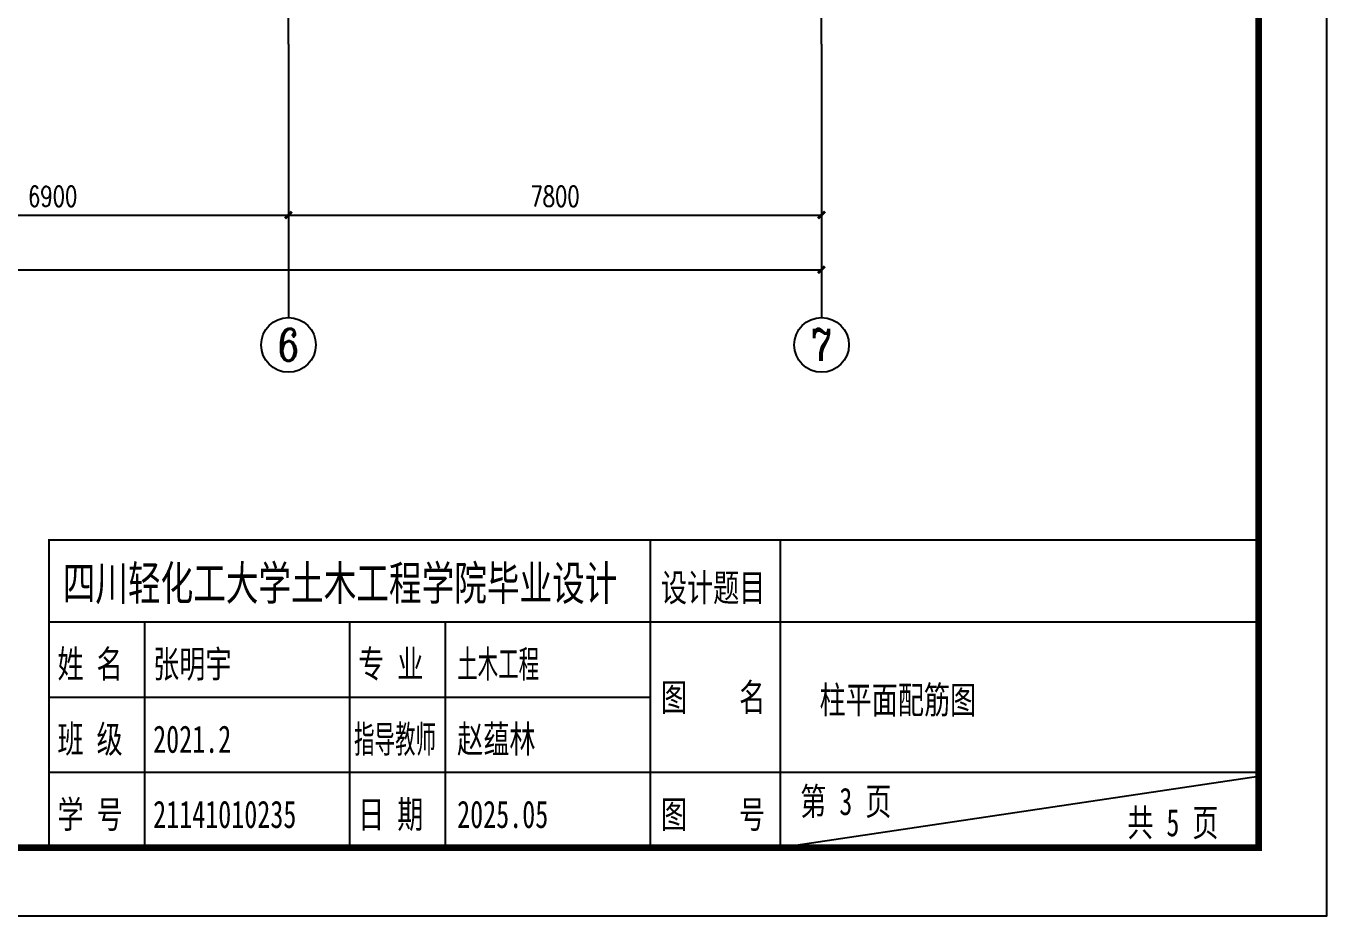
# Model space of a CAD drawing. Extents: x -404739 to -342866, y 27484 to 252481.
# Drawn here: x -362786 to -343750, y 118571 to 131590 of the extents above; entities that cross this region are included whole.
import ezdxf
from ezdxf.enums import TextEntityAlignment as Align

# ---------------------------------------------------------------- set-up
doc = ezdxf.new("R2010")
doc.units = 0
doc.header["$LTSCALE"] = 1000
doc.header["$MEASUREMENT"] = 0
doc.linetypes.add('DOTE', pattern=[2.42, 2, -0.2, 0.02, -0.2])
for name, color, linetype in [('AXIS', 3, 'Continuous'), ('AXIS_TEXT', 7, 'Continuous'), ('DOTE', 1, 'DOTE'), ('PUB_TITLE', 4, 'Continuous'), ('TK', 4, 'Continuous'), ('文字', 7, 'Continuous')]:
    doc.layers.add(name, color=color, linetype=linetype)
doc.styles.add('_TCH_AXIS', font='COMPLEX', dxfattribs={"bigfont": 'GBCBIG'})
doc.styles.add('_TCH_DIM_T3', font='SIMPLEX', dxfattribs={"width": 0.705882, "bigfont": 'GBCBIG'})
doc.styles.add('COMPLEX', font='COMPLEX')
doc.styles.add('TK', font='', dxfattribs={"width": 0.8})
doc.styles.add('标题1', font='simhei.ttf', dxfattribs={"width": 1.5})
doc.styles.get('TK').set_extended_font_data('宋体')
doc.dimstyles.new('_TCH_ARCH&&100', dxfattribs={"dimtxt": 297.5, "dimasz": 100, "dimexe": 250, "dimexo": 300, "dimgap": 126.25, "dimtad": 1, "dimdec": 0, "dimzin": 0, "dimdsep": 46, "dimtxsty": '_TCH_DIM_T3', "dimblk": 'ARCHTICK', "dimcen": 0.09, "dimclrt": 7, "dimazin": 2, "dimtfac": 1, "dimtdec": 0, "dimtix": 1, "dimtmove": 2, "dimatfit": 3, "dimfxl": 1, "dimtolj": 1, "dimtzin": 0, "dimarcsym": 0})

# ---------------------------------------------------------------- blocks, each defined once
blk = doc.blocks.new('_ArchTick')
at = {"color": 0, "linetype": 'ByBlock', "const_width": 0.4}
blk.add_lwpolyline([(-0.5, -0.5), (0.5, 0.5)], dxfattribs=at)
blk = doc.blocks.new('*D139')
at = {"layer": 'AXIS', "color": 0, "lineweight": -2, "transparency": 16777216}
for p, q in [((-365846, 131025), (-365846, 128575)), ((-358946, 131025), (-358946, 128575)), ((-365846, 128825), (-358946, 128825))]:
    blk.add_line(p, q, dxfattribs=at)
at = {"layer": 'Defpoints', "color": 0, "transparency": 16777216}
for p in [(-365846, 131325), (-358946, 131325), (-358946, 128825)]:
    blk.add_point(p, dxfattribs=at)
at = {"layer": 'AXIS', "color": 0, "lineweight": -2, "transparency": 16777216, "xscale": 100, "yscale": 100, "zscale": 100, "rotation": 180}
blk.add_blockref('_ArchTick', (-365846, 128825), dxfattribs=at)
at = {"layer": 'AXIS', "color": 0, "lineweight": -2, "transparency": 16777216, "xscale": 100, "yscale": 100, "zscale": 100}
blk.add_blockref('_ArchTick', (-358946, 128825), dxfattribs=at)
at = {"layer": 'AXIS', "color": 7, "transparency": 16777216, "insert": (-362396, 129100), "char_height": 297.5, "attachment_point": 5, "style": '_TCH_DIM_T3'}
blk.add_mtext('\\A1;6900', dxfattribs=at)
blk = doc.blocks.new('*D140')
at = {"layer": 'AXIS', "color": 0, "lineweight": -2, "transparency": 16777216}
for p, q in [((-358946, 131025), (-358946, 128575)), ((-351146, 131025), (-351146, 128575)), ((-358946, 128825), (-351146, 128825))]:
    blk.add_line(p, q, dxfattribs=at)
at = {"layer": 'Defpoints', "color": 0, "transparency": 16777216}
for p in [(-358946, 131325), (-351146, 131325), (-351146, 128825)]:
    blk.add_point(p, dxfattribs=at)
at = {"layer": 'AXIS', "color": 0, "lineweight": -2, "transparency": 16777216, "xscale": 100, "yscale": 100, "zscale": 100, "rotation": 180}
blk.add_blockref('_ArchTick', (-358946, 128825), dxfattribs=at)
at = {"layer": 'AXIS', "color": 0, "lineweight": -2, "transparency": 16777216, "xscale": 100, "yscale": 100, "zscale": 100}
blk.add_blockref('_ArchTick', (-351146, 128825), dxfattribs=at)
at = {"layer": 'AXIS', "color": 7, "transparency": 16777216, "insert": (-355046, 129100), "char_height": 297.5, "attachment_point": 5, "style": '_TCH_DIM_T3'}
blk.add_mtext('\\A1;7800', dxfattribs=at)
blk = doc.blocks.new('*D141')
at = {"layer": 'AXIS', "color": 0, "lineweight": -2, "transparency": 16777216}
for p, q in [((-394346, 131025), (-394346, 127775)), ((-351146, 131025), (-351146, 127775)), ((-394346, 128025), (-351146, 128025))]:
    blk.add_line(p, q, dxfattribs=at)
at = {"layer": 'Defpoints', "color": 0, "transparency": 16777216}
for p in [(-394346, 131325), (-351146, 131325), (-351146, 128025)]:
    blk.add_point(p, dxfattribs=at)
at = {"layer": 'AXIS', "color": 0, "lineweight": -2, "transparency": 16777216, "xscale": 100, "yscale": 100, "zscale": 100, "rotation": 180}
blk.add_blockref('_ArchTick', (-394346, 128025), dxfattribs=at)
at = {"layer": 'AXIS', "color": 0, "lineweight": -2, "transparency": 16777216, "xscale": 100, "yscale": 100, "zscale": 100}
blk.add_blockref('_ArchTick', (-351146, 128025), dxfattribs=at)
at = {"layer": 'AXIS', "color": 7, "transparency": 16777216, "insert": (-372746, 128300), "char_height": 297.5, "attachment_point": 5, "style": '_TCH_DIM_T3'}
blk.add_mtext('\\A1;43200', dxfattribs=at)
blk = doc.blocks.new('_AXISO')
blk.add_circle((0, 0), 0.5)
at = {"layer": 'AXIS_TEXT', "style": 'COMPLEX', "width": 1.041667}
blk.add_attdef('A', text='', height=0.56, dxfattribs=at).set_placement((-0.25, -0.28), (0.25, -0.28), align=Align.FIT)

msp = doc.modelspace()

# ---------------------------------------------------------------- linework, layer by layer
for p, q in [((-356650.2, 122870.9), (-358150.2, 122870.9)), ((-351750.2, 119570.9), (-344750.2, 120615.2))]:
    msp.add_line(p, q)
at = {"layer": 'AXIS'}
for p, q in [((-358945.7, 131325), (-358945.7, 127325)), ((-351145.7, 131325), (-351145.7, 127325))]:
    msp.add_line(p, q, dxfattribs=at)
at = {"layer": 'DOTE', "linetype": 'DOTE'}
for p, q in [((-358945.7, 131325), (-358945.7, 146925)), ((-351145.7, 131325), (-351145.7, 146925))]:
    msp.add_line(p, q, dxfattribs=at)
at = {"layer": 'PUB_TITLE'}
msp.add_lwpolyline([(-403150.2, 118570.9), (-343750.2, 118570.9), (-343750.2, 160570.9), (-403150.2, 160570.9)], close=True, dxfattribs=at)
at = {"layer": 'PUB_TITLE', "const_width": 100}
msp.add_lwpolyline([(-400650.2, 119570.9), (-344750.2, 119570.9), (-344750.2, 159570.9), (-400650.2, 159570.9)], close=True, dxfattribs=at)
at = {"layer": '文字', "color": 0, "const_width": 30}
for points in [[(-362450.2, 124070.9), (-344750.2, 124070.9), (-344750.2, 119570.9), (-362450.2, 119570.9), (-362450.2, 124070.9)], [(-353650.2, 124070.9), (-353650.2, 119570.9)], [(-351750.2, 124070.9), (-351750.2, 119570.9)], [(-362450.2, 122870.9), (-344750.2, 122870.9)], [(-358050.2, 122870.9), (-358050.2, 119570.9)], [(-356650.2, 122870.9), (-356650.2, 119570.9)], [(-362450.2, 121770.9), (-353650.2, 121770.9)], [(-362450.2, 120670.9), (-344750.2, 120670.9)]]:
    msp.add_lwpolyline(points, dxfattribs=at)
at = {"layer": '文字', "color": 0, "const_width": 30, "elevation": 0}
msp.add_lwpolyline([(-361050.2, 122870.9), (-361050.2, 119570.9)], dxfattribs=at)

# ---------------------------------------------------------------- block references
at = {"layer": 'AXIS'}
ref = msp.add_blockref('_AXISO', (-358945.7, 126925), dxfattribs=dict(at, xscale=800, yscale=800, zscale=800))
ref.add_attrib('A', '6', dxfattribs={"layer": 'AXIS_TEXT', "height": 465.9, "style": '_TCH_AXIS'}).set_placement((-359101, 126692), (-358790.4, 126692), align=Align.FIT)
ref = msp.add_blockref('_AXISO', (-351145.7, 126925), dxfattribs=dict(at, xscale=800, yscale=800, zscale=800))
ref.add_attrib('A', '7', dxfattribs={"layer": 'AXIS_TEXT', "height": 465.9, "style": '_TCH_AXIS'}).set_placement((-351301, 126692), (-350990.4, 126692), align=Align.FIT)

# ---------------------------------------------------------------- texts
at = {"layer": 'TK', "color": 0, "style": 'TK'}
for s, width, p in [('设计题目', 0.7, (-353495.9, 123173.4, 0)), ('姓 名', 0.7, (-362326.3, 122058, 0)), ('专 业', 0.7, (-357926.7, 122058, 0)), ('土木工程', 0.55, (-356477.8, 122058, 0)), ('图    名', 0.7, (-353495.9, 121570.8, 0)), ('班 级', 0.7, (-362326.3, 120958, 0)), ('指导教师', 0.55, (-357986.9, 120958, 0)), ('学 号', 0.7, (-362326.3, 119858, 0)), ('日 期', 0.7, (-357926.7, 119858, 0)), ('图    号', 0.7, (-353495.9, 119858, 0))]:
    msp.add_text(s, height=400, dxfattribs=dict(at, width=width)).set_placement(p)
at = {"layer": 'TK', "color": 1, "style": 'TK', "width": 0.7}
for s, p in [('张明宇', (-360925.9, 122058, 0)), ('柱平面配筋图', (-351175.2, 121532.3, 0)), ('2021.2', (-360925.9, 120958, 0)), ('赵蕴林', (-356477.8, 120958, 0)), ('第 3 页', (-351458.4, 120047.6, 0)), ('21141010235', (-360925.9, 119858, 0)), ('2025.05', (-356477.8, 119858, 0)), ('共 5 页', (-346672.4, 119736.7))]:
    msp.add_text(s, height=400, dxfattribs=at).set_placement(p)
at = {"layer": '文字', "color": 0, "style": '标题1', "width": 0.7}
msp.add_text('四川轻化工大学土木工程学院毕业设计', height=500, dxfattribs=at).set_placement((-362249.3, 123190.7, 15131869.8))

# ---------------------------------------------------------------- dimensions: what is measured, and where the dimension line sits
at = {"layer": 'AXIS'}
for p1, p2, distance, picture, middle in [((-394345.7, 131325), (-351145.7, 131325), -3300, '*D141', (-372745.7, 128300)), ((-365845.7, 131325), (-358945.7, 131325), -2500, '*D139', (-362395.7, 129100)), ((-358945.7, 131325), (-351145.7, 131325), -2500, '*D140', (-355045.7, 129100))]:
    dim = msp.add_aligned_dim(p1=p1, p2=p2, distance=distance, dimstyle='_TCH_ARCH&&100', dxfattribs=at)
    dim.commit()
    dim.dimension.update_dxf_attribs({"geometry": picture, "text_midpoint": middle})

doc.saveas('drawing.dxf')
